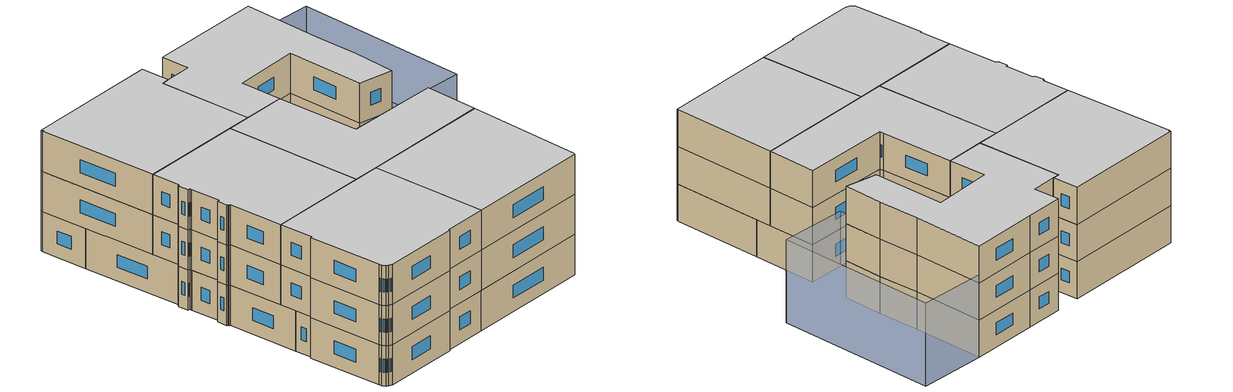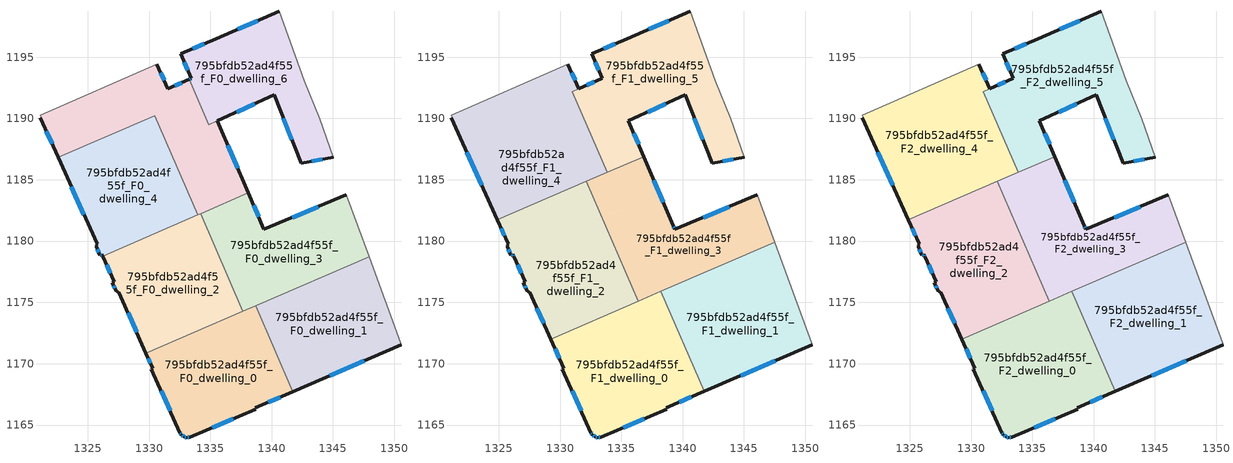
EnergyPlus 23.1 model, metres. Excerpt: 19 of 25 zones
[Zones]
795bfdb52ad4f55f_F0_dwelling_0
 floor ground (EU_floor_Construction): 1338.69,1174.73 1341.72,1167.72 1338.68,1166.41 1338.69,1166.28 1333.33,1163.99 1333.04,1163.98 1332.86,1164.04 1332.62,1164.22 1332.52,1164.38 1330.2,1169.57 1330.29,1169.63 1329.75,1170.85 z0
 wall outside (EU_wall_Construction): 1329.75,1170.85 1330.29,1169.63 1330.2,1169.57 1332.52,1164.38 1332.62,1164.22 1332.86,1164.04 1333.04,1163.98 1333.33,1163.99 1338.69,1166.28 1338.68,1166.41 1341.72,1167.72 z0:3
 wall to 795bfdb52ad4f55f_F0_dwelling_1 (EU_wall_Construction): 1341.72,1167.72 1338.69,1174.73 z0:3
 wall to 795bfdb52ad4f55f_F0_dwelling_2 (EU_wall_Construction): 1337.65,1174.28 1329.75,1170.85 z0:3
 wall to 795bfdb52ad4f55f_F0_dwelling_3 (EU_wall_Construction): 1338.69,1174.73 1337.65,1174.28 z0:3
 window (EU_Window_Construction): 1339.71,1166.86 1340.69,1167.28 / 1335.15,1164.77 1336.86,1165.5 / 1333.14,1163.98 1333.23,1163.99 / 1332.92,1164.02 1332.98,1164 / 1332.7,1164.16 1332.78,1164.1 / 1332.56,1164.32 1332.59,1164.27 / 1330.99,1167.8 1331.73,1166.14 / 1329.93,1170.44 1330.1,1170.04 z1.02:1.98
795bfdb52ad4f55f_F0_dwelling_1
 floor ground (EU_floor_Construction): 1347.94,1178.73 1350.54,1171.66 1350.55,1171.54 1341.72,1167.72 1338.69,1174.73 z0
 wall outside (EU_wall_Construction): 1341.72,1167.72 1350.55,1171.54 z0:3
 wall adiabatic (EU_wall_Construction): 1350.55,1171.54 1350.54,1171.66 1347.94,1178.73 z0:3
 wall to 795bfdb52ad4f55f_F0_dwelling_3 (EU_wall_Construction): 1347.94,1178.73 1338.69,1174.73 z0:3
 window (EU_Window_Construction): 1344.72,1169.02 1347.54,1170.24 z1.02:1.98
795bfdb52ad4f55f_F0_dwelling_2
 floor ground (EU_floor_Construction): 1334.2,1182.24 1337.65,1174.28 1329.75,1170.85 1327.54,1175.84 1327.44,1175.82 1327.39,1175.92 1327.32,1175.9 1327.01,1176.61 1327.15,1176.68 1326.22,1178.76 1326.21,1178.78 z0
 wall outside (EU_wall_Construction): 1326.21,1178.78 1326.22,1178.76 1327.15,1176.68 1327.01,1176.61 1327.32,1175.9 1327.39,1175.92 1327.44,1175.82 1327.54,1175.84 1329.75,1170.85 z0:3
 wall to 795bfdb52ad4f55f_F0_dwelling_3 (EU_wall_Construction): 1337.65,1174.28 1334.2,1182.24 z0:3
 wall to 795bfdb52ad4f55f_F0_dwelling_4 (EU_wall_Construction): 1333.98,1182.14 1326.21,1178.78 z0:3
 wall to 795bfdb52ad4f55f_F0_dwelling_5 (EU_wall_Construction): 1334.2,1182.24 1333.98,1182.14 z0:3
 window (EU_Window_Construction): 1327.11,1176.37 1327.21,1176.14 / 1326.53,1178.05 1326.83,1177.39 / 1328.29,1174.14 1328.99,1172.55 z1.02:1.98
795bfdb52ad4f55f_F0_dwelling_3
 floor ground (EU_floor_Construction): 1346.1,1183.76 1347.94,1178.73 1337.65,1174.28 1334.2,1182.24 1338.1,1183.93 1339.37,1180.97 z0
 wall outside (EU_wall_Construction): 1346.1,1183.76 1339.37,1180.97 1338.1,1183.93 z0:3
 wall adiabatic (EU_wall_Construction): 1347.94,1178.73 1346.1,1183.76 z0:3
 wall to 795bfdb52ad4f55f_F0_dwelling_5 (EU_wall_Construction): 1338.1,1183.93 1334.2,1182.24 z0:3
 window (EU_Window_Construction): 1343.81,1182.81 1341.66,1181.92 / 1338.94,1181.98 1338.53,1182.92 z1.02:1.98
795bfdb52ad4f55f_F0_dwelling_4
 floor ground (EU_floor_Construction): 1330.47,1190.23 1333.98,1182.14 1326.21,1178.78 1326.15,1178.92 1325.99,1178.86 1325.68,1179.57 1325.73,1179.6 1325.7,1179.72 1325.77,1179.77 1322.59,1186.82 z0
 wall outside (EU_wall_Construction): 1322.59,1186.82 1325.77,1179.77 1325.7,1179.72 1325.73,1179.6 1325.68,1179.57 1325.99,1178.86 1326.15,1178.92 1326.21,1178.78 z0:3
 wall to 795bfdb52ad4f55f_F0_dwelling_5 (EU_wall_Construction): 1333.98,1182.14 1330.47,1190.23 1322.59,1186.82 z0:3
 window (EU_Window_Construction): 1326.04,1178.88 1326.1,1178.89 / 1325.78,1179.33 1325.88,1179.1 / 1323.67,1184.42 1324.69,1182.17 z1.02:1.98
795bfdb52ad4f55f_F0_dwelling_5
 floor ground (EU_floor_Construction): 1333.26,1193.19 1334.87,1189.47 1335.57,1189.79 1338.1,1183.93 1333.98,1182.14 1330.47,1190.23 1322.59,1186.82 1321.13,1190.07 1321.2,1190.11 1321.11,1190.28 1330.65,1194.42 1331.52,1192.42 z0
 wall outside (EU_wall_Construction): 1321.13,1190.07 1322.59,1186.82 / 1333.26,1193.19 1331.52,1192.42 1330.65,1194.42 / 1338.1,1183.93 1335.57,1189.79 z0:3
 wall adiabatic (EU_wall_Construction): 1330.65,1194.42 1321.11,1190.28 1321.2,1190.11 1321.13,1190.07 z0:3
 wall to 795bfdb52ad4f55f_F0_dwelling_6 (EU_wall_Construction): 1335.57,1189.79 1334.87,1189.47 1333.26,1193.19 z0:3
 window (EU_Window_Construction): 1321.63,1188.96 1322.09,1187.92 / 1331.22,1193.1 1330.94,1193.74 / 1332.67,1192.93 1332.11,1192.68 / 1337.24,1185.92 1336.43,1187.8 z1.02:1.98
795bfdb52ad4f55f_F0_dwelling_6
 floor ground (EU_floor_Construction): 1340.62,1198.72 1342.68,1193.09 1343.93,1189.96 1345.02,1186.85 1342.4,1186.34 1340.19,1191.94 1334.87,1189.47 1333.26,1193.19 1333.43,1193.26 1332.59,1195.26 1335.48,1196.5 z0
 wall outside (EU_wall_Construction): 1340.62,1198.72 1335.48,1196.5 1332.59,1195.26 1333.43,1193.26 1333.26,1193.19 / 1335.58,1189.79 1340.19,1191.94 1342.4,1186.34 1345.02,1186.85 z0:3
 wall adiabatic (EU_wall_Construction): 1345.02,1186.85 1343.93,1189.96 1342.68,1193.09 1340.62,1198.72 z0:3
 window (EU_Window_Construction): 1333.37,1193.23 1333.32,1193.21 / 1332.87,1194.58 1333.14,1193.94 / 1334.5,1196.08 1333.57,1195.68 / 1338.87,1197.97 1337.23,1197.26 / 1343.29,1186.51 1344.13,1186.67 / 1340.94,1190.03 1341.65,1188.24 / 1337.15,1190.52 1338.62,1191.21 z1.02:1.98
795bfdb52ad4f55f_F1_dwelling_0
 floor to 795bfdb52ad4f55f_F0_dwelling_0 (EU_floor_Construction): 1338.69,1174.73 1341.72,1167.73 1338.68,1166.41 1338.69,1166.28 1333.33,1163.99 1333.04,1163.98 1332.86,1164.04 1332.62,1164.22 1332.52,1164.38 1330.2,1169.57 1330.29,1169.63 1329.75,1170.85 z3
 floor to 795bfdb52ad4f55f_F0_dwelling_2 (EU_floor_Construction): 1337.15,1175.44 1337.65,1174.28 1329.75,1170.85 1329.23,1172.01 z3
 floor to 795bfdb52ad4f55f_F0_dwelling_1 (EU_floor_Construction): 1338.71,1174.74 1341.75,1167.74 1341.72,1167.73 1338.69,1174.73 z3
 floor to 795bfdb52ad4f55f_F0_dwelling_3 (EU_floor_Construction): 1338.21,1175.9 1338.71,1174.74 1337.65,1174.28 1337.15,1175.44 z3
 wall outside (EU_wall_Construction): 1329.23,1172.01 1330.29,1169.63 1330.2,1169.57 1332.52,1164.38 1332.62,1164.22 1332.86,1164.04 1333.04,1163.98 1333.33,1163.99 1338.69,1166.28 1338.68,1166.41 1341.75,1167.74 z3:6
 wall to 795bfdb52ad4f55f_F1_dwelling_1 (EU_wall_Construction): 1341.75,1167.74 1338.21,1175.9 z3:6
 wall to 795bfdb52ad4f55f_F1_dwelling_2 (EU_wall_Construction): 1336.38,1175.1 1329.23,1172.01 z3:6
 wall to 795bfdb52ad4f55f_F1_dwelling_3 (EU_wall_Construction): 1338.21,1175.9 1336.38,1175.1 z3:6
 window (EU_Window_Construction): 1339.72,1166.86 1340.7,1167.28 / 1335.15,1164.77 1336.86,1165.5 / 1333.14,1163.98 1333.23,1163.99 / 1332.92,1164.02 1332.98,1164 / 1332.7,1164.16 1332.78,1164.1 / 1332.56,1164.32 1332.59,1164.27 / 1330.99,1167.8 1331.73,1166.14 / 1329.59,1171.2 1329.93,1170.44 z4.02:4.98
795bfdb52ad4f55f_F1_dwelling_1
 floor to 795bfdb52ad4f55f_F0_dwelling_1 (EU_floor_Construction): 1347.94,1178.73 1350.54,1171.66 1350.55,1171.54 1341.75,1167.74 1338.71,1174.74 z3
 floor to 795bfdb52ad4f55f_F0_dwelling_3 (EU_floor_Construction): 1347.51,1179.92 1347.94,1178.73 1338.71,1174.74 1338.21,1175.9 z3
 wall outside (EU_wall_Construction): 1341.75,1167.74 1350.55,1171.54 z3:6
 wall adiabatic (EU_wall_Construction): 1350.55,1171.54 1350.54,1171.66 1347.51,1179.92 z3:6
 wall to 795bfdb52ad4f55f_F1_dwelling_3 (EU_wall_Construction): 1347.51,1179.92 1338.21,1175.9 z3:6
 window (EU_Window_Construction): 1344.74,1169.03 1347.55,1170.25 z4.02:4.98
795bfdb52ad4f55f_F1_dwelling_2
 floor to 795bfdb52ad4f55f_F0_dwelling_2 (EU_floor_Construction): 1333.43,1181.91 1336.38,1175.1 1329.23,1172.01 1327.54,1175.84 1327.44,1175.82 1327.39,1175.92 1327.32,1175.9 1327.01,1176.61 1327.15,1176.68 1326.22,1178.76 1326.21,1178.78 z3
 floor to 795bfdb52ad4f55f_F0_dwelling_4 (EU_floor_Construction): 1332.15,1184.87 1333.43,1181.91 1326.21,1178.78 1326.15,1178.92 1325.99,1178.86 1325.68,1179.57 1325.73,1179.6 1325.7,1179.72 1325.77,1179.77 1324.89,1181.72 z3
 wall outside (EU_wall_Construction): 1324.89,1181.72 1325.77,1179.77 1325.7,1179.72 1325.73,1179.6 1325.68,1179.57 1325.99,1178.86 1326.15,1178.92 1326.22,1178.76 1327.15,1176.68 1327.01,1176.61 1327.32,1175.9 1327.39,1175.92 1327.44,1175.82 1327.54,1175.84 1329.23,1172.01 z3:6
 wall to 795bfdb52ad4f55f_F1_dwelling_3 (EU_wall_Construction): 1336.38,1175.1 1332.15,1184.87 z3:6
 wall to 795bfdb52ad4f55f_F1_dwelling_4 (EU_wall_Construction): 1332.15,1184.87 1324.89,1181.72 z3:6
 window (EU_Window_Construction): 1327.11,1176.37 1327.21,1176.14 / 1326.53,1178.05 1326.83,1177.39 / 1326.17,1178.86 1326.2,1178.81 / 1326.04,1178.88 1326.1,1178.89 / 1325.78,1179.33 1325.88,1179.1 / 1325.19,1181.06 1325.47,1180.43 / 1328.11,1174.54 1328.66,1173.31 z4.02:4.98
795bfdb52ad4f55f_F1_dwelling_3
 floor to 795bfdb52ad4f55f_F0_dwelling_3 (EU_floor_Construction): 1346.1,1183.76 1347.51,1179.92 1337.15,1175.44 1334.2,1182.24 1338.1,1183.93 1339.24,1181.26 1339.37,1180.97 z3
 floor to 795bfdb52ad4f55f_F0_dwelling_5 (EU_floor_Construction): 1336.82,1186.89 1338.1,1183.93 1333.98,1182.14 1332.69,1185.11 z3
 floor to 795bfdb52ad4f55f_F0_dwelling_2 (EU_floor_Construction): 1334.2,1182.24 1337.15,1175.44 1336.38,1175.1 1333.43,1181.91 z3
 floor to 795bfdb52ad4f55f_F0_dwelling_4 (EU_floor_Construction): 1332.69,1185.11 1333.98,1182.14 1333.43,1181.91 1332.15,1184.87 z3
 wall outside (EU_wall_Construction): 1346.1,1183.76 1339.37,1180.97 1339.24,1181.26 1336.82,1186.89 z3:6
 wall adiabatic (EU_wall_Construction): 1347.51,1179.92 1346.1,1183.76 z3:6
 wall to 795bfdb52ad4f55f_F1_dwelling_5 (EU_wall_Construction): 1336.82,1186.89 1333.84,1185.6 z3:6
 wall to 795bfdb52ad4f55f_F1_dwelling_4 (EU_wall_Construction): 1333.84,1185.6 1332.15,1184.87 z3:6
 window (EU_Window_Construction): 1338.42,1183.18 1337.65,1184.98 / 1339.33,1181.07 1339.29,1181.16 / 1343.81,1182.81 1341.66,1181.92 z4.02:4.98
795bfdb52ad4f55f_F1_dwelling_4
 floor to 795bfdb52ad4f55f_F0_dwelling_4 (EU_floor_Construction): 1330.47,1190.23 1332.69,1185.11 1324.89,1181.72 1322.59,1186.82 z3
 floor to 795bfdb52ad4f55f_F0_dwelling_5 (EU_floor_Construction): 1331.52,1192.42 1330.99,1192.19 1333.84,1185.6 1332.69,1185.11 1330.47,1190.23 1322.59,1186.82 1321.13,1190.07 1321.2,1190.11 1321.11,1190.28 1330.65,1194.42 z3
 wall outside (EU_wall_Construction): 1331.52,1192.42 1330.65,1194.42 / 1321.13,1190.07 1324.89,1181.72 z3:6
 wall to 795bfdb52ad4f55f_F1_dwelling_5 (EU_wall_Construction): 1333.84,1185.6 1330.99,1192.19 1331.52,1192.42 z3:6
 wall adiabatic (EU_wall_Construction): 1330.65,1194.42 1321.11,1190.28 1321.2,1190.11 1321.13,1190.07 z3:6
 window (EU_Window_Construction): 1331.22,1193.1 1330.94,1193.74 / 1322.41,1187.23 1323.61,1184.56 z4.02:4.98
795bfdb52ad4f55f_F1_dwelling_5
 floor to 795bfdb52ad4f55f_F0_dwelling_5 (EU_floor_Construction): 1333.26,1193.19 1334.87,1189.47 1335.57,1189.79 1336.82,1186.89 1333.84,1185.6 1330.99,1192.19 z3
 floor to 795bfdb52ad4f55f_F0_dwelling_6 (EU_floor_Construction): 1340.62,1198.72 1342.68,1193.09 1343.93,1189.96 1345.02,1186.85 1342.4,1186.34 1340.19,1191.94 1334.87,1189.47 1333.26,1193.19 1333.43,1193.26 1332.59,1195.26 1335.48,1196.5 z3
 wall outside (EU_wall_Construction): 1340.62,1198.72 1335.48,1196.5 1332.59,1195.26 1333.43,1193.26 1331.53,1192.43 / 1336.82,1186.89 1335.57,1189.79 1340.19,1191.94 1342.4,1186.34 1345.02,1186.85 z3:6
 wall adiabatic (EU_wall_Construction): 1345.02,1186.85 1343.93,1189.96 1342.68,1193.09 1340.62,1198.72 z3:6
 window (EU_Window_Construction): 1338.87,1197.97 1337.23,1197.26 / 1343.29,1186.51 1344.13,1186.67 / 1340.94,1190.03 1341.65,1188.24 / 1337.15,1190.52 1338.62,1191.21 / 1336.4,1187.88 1336,1188.81 / 1332.78,1192.98 1332.17,1192.71 / 1332.87,1194.58 1333.14,1193.94 / 1334.5,1196.08 1333.57,1195.68 z4.02:4.98
795bfdb52ad4f55f_F2_dwelling_0
 floor to 795bfdb52ad4f55f_F1_dwelling_0 (EU_floor_Construction): 1338.21,1175.9 1341.75,1167.74 1338.68,1166.41 1338.69,1166.28 1333.33,1163.99 1333.04,1163.98 1332.86,1164.04 1332.62,1164.22 1332.52,1164.38 1330.2,1169.57 1330.29,1169.63 1329.23,1172.01 z6
 wall outside (EU_wall_Construction): 1329.23,1172.01 1330.29,1169.63 1330.2,1169.57 1332.52,1164.38 1332.62,1164.22 1332.86,1164.04 1333.04,1163.98 1333.33,1163.99 1338.69,1166.28 1338.68,1166.41 1341.75,1167.74 z6:9
 wall to 795bfdb52ad4f55f_F2_dwelling_1 (EU_wall_Construction): 1341.75,1167.74 1338.21,1175.9 z6:9
 wall to 795bfdb52ad4f55f_F2_dwelling_2 (EU_wall_Construction): 1336.38,1175.1 1329.23,1172.01 z6:9
 wall to 795bfdb52ad4f55f_F2_dwelling_3 (EU_wall_Construction): 1338.21,1175.9 1336.38,1175.1 z6:9
 window (EU_Window_Construction): 1339.72,1166.86 1340.7,1167.28 / 1335.15,1164.77 1336.86,1165.5 / 1333.14,1163.98 1333.23,1163.99 / 1332.92,1164.02 1332.98,1164 / 1332.7,1164.16 1332.78,1164.1 / 1332.56,1164.32 1332.59,1164.27 / 1330.99,1167.8 1331.73,1166.14 / 1329.59,1171.2 1329.93,1170.44 z7.02:7.98
 ceiling to 795bfdb52ad4f55f_F3_dwelling_0 (EU_floor_Construction): 1341.75,1167.74 1338.21,1175.9 1329.23,1172.01 1330.29,1169.63 1330.2,1169.57 1332.52,1164.38 1332.62,1164.22 1332.86,1164.04 1333.04,1163.98 1333.33,1163.99 1338.69,1166.28 1338.68,1166.41 z9
795bfdb52ad4f55f_F2_dwelling_1
 floor to 795bfdb52ad4f55f_F1_dwelling_1 (EU_floor_Construction): 1347.51,1179.92 1350.54,1171.66 1350.55,1171.54 1341.75,1167.74 1338.21,1175.9 z6
 wall outside (EU_wall_Construction): 1341.75,1167.74 1350.55,1171.54 z6:9
 wall adiabatic (EU_wall_Construction): 1350.55,1171.54 1350.54,1171.66 1347.51,1179.92 z6:9
 wall to 795bfdb52ad4f55f_F2_dwelling_3 (EU_wall_Construction): 1347.51,1179.92 1338.21,1175.9 z6:9
 window (EU_Window_Construction): 1344.74,1169.03 1347.55,1170.25 z7.02:7.98
 ceiling to 795bfdb52ad4f55f_F3_dwelling_1 (EU_floor_Construction): 1350.55,1171.54 1350.54,1171.66 1347.51,1179.92 1338.21,1175.9 1341.75,1167.74 z9
795bfdb52ad4f55f_F2_dwelling_2
 floor to 795bfdb52ad4f55f_F1_dwelling_2 (EU_floor_Construction): 1332.15,1184.87 1336.38,1175.1 1329.23,1172.01 1327.54,1175.84 1327.44,1175.82 1327.39,1175.92 1327.32,1175.9 1327.01,1176.61 1327.15,1176.68 1326.22,1178.76 1326.15,1178.92 1325.99,1178.86 1325.68,1179.57 1325.73,1179.6 1325.7,1179.72 1325.77,1179.77 1324.89,1181.72 z6
 wall outside (EU_wall_Construction): 1324.89,1181.72 1325.77,1179.77 1325.7,1179.72 1325.73,1179.6 1325.68,1179.57 1325.99,1178.86 1326.15,1178.92 1326.22,1178.76 1327.15,1176.68 1327.01,1176.61 1327.32,1175.9 1327.39,1175.92 1327.44,1175.82 1327.54,1175.84 1329.23,1172.01 z6:9
 wall to 795bfdb52ad4f55f_F2_dwelling_3 (EU_wall_Construction): 1336.38,1175.1 1332.15,1184.87 z6:9
 wall to 795bfdb52ad4f55f_F2_dwelling_4 (EU_wall_Construction): 1332.15,1184.87 1324.89,1181.72 z6:9
 window (EU_Window_Construction): 1327.11,1176.37 1327.21,1176.14 / 1326.53,1178.05 1326.83,1177.39 / 1326.17,1178.86 1326.2,1178.81 / 1326.04,1178.88 1326.1,1178.89 / 1325.78,1179.33 1325.88,1179.1 / 1325.19,1181.06 1325.47,1180.43 / 1328.11,1174.54 1328.66,1173.31 z7.02:7.98
 ceiling to 795bfdb52ad4f55f_F3_dwelling_2 (EU_floor_Construction): 1336.38,1175.1 1332.15,1184.87 1324.89,1181.72 1325.77,1179.77 1325.7,1179.72 1325.73,1179.6 1325.68,1179.57 1325.99,1178.86 1326.15,1178.92 1326.22,1178.76 1327.15,1176.68 1327.01,1176.61 1327.32,1175.9 1327.39,1175.92 1327.44,1175.82 1327.54,1175.84 1329.23,1172.01 z9
795bfdb52ad4f55f_F2_dwelling_3
 floor to 795bfdb52ad4f55f_F1_dwelling_3 (EU_floor_Construction): 1346.1,1183.76 1347.51,1179.92 1336.38,1175.1 1332.15,1184.87 1336.82,1186.89 1339.24,1181.26 1339.37,1180.97 z6
 wall outside (EU_wall_Construction): 1346.1,1183.76 1339.37,1180.97 1339.24,1181.26 1336.82,1186.89 z6:9
 wall adiabatic (EU_wall_Construction): 1347.51,1179.92 1346.1,1183.76 z6:9
 wall to 795bfdb52ad4f55f_F2_dwelling_5 (EU_wall_Construction): 1336.82,1186.89 1333.84,1185.6 z6:9
 wall to 795bfdb52ad4f55f_F2_dwelling_4 (EU_wall_Construction): 1333.84,1185.6 1332.15,1184.87 z6:9
 window (EU_Window_Construction): 1338.42,1183.18 1337.65,1184.98 / 1339.33,1181.07 1339.29,1181.16 / 1343.81,1182.81 1341.66,1181.92 z7.02:7.98
 ceiling to 795bfdb52ad4f55f_F3_dwelling_3 (EU_floor_Construction): 1347.51,1179.92 1346.1,1183.76 1339.37,1180.97 1339.24,1181.26 1336.82,1186.89 1332.15,1184.87 1336.38,1175.1 z9
795bfdb52ad4f55f_F2_dwelling_4
 floor to 795bfdb52ad4f55f_F1_dwelling_4 (EU_floor_Construction): 1331.52,1192.42 1330.99,1192.19 1333.84,1185.6 1324.89,1181.72 1321.13,1190.07 1321.2,1190.11 1321.11,1190.28 1330.65,1194.42 z6
 wall outside (EU_wall_Construction): 1331.52,1192.42 1330.65,1194.42 / 1321.13,1190.07 1324.89,1181.72 z6:9
 wall to 795bfdb52ad4f55f_F2_dwelling_5 (EU_wall_Construction): 1333.84,1185.6 1330.99,1192.19 1331.52,1192.42 z6:9
 wall adiabatic (EU_wall_Construction): 1330.65,1194.42 1321.11,1190.28 1321.2,1190.11 1321.13,1190.07 z6:9
 window (EU_Window_Construction): 1331.22,1193.1 1330.94,1193.74 / 1322.41,1187.23 1323.61,1184.56 z7.02:7.98
 ceiling to 795bfdb52ad4f55f_F3_dwelling_4 (EU_floor_Construction): 1333.84,1185.6 1330.99,1192.19 1331.52,1192.42 1330.65,1194.42 1321.11,1190.28 1321.2,1190.11 1321.13,1190.07 1324.89,1181.72 z9
795bfdb52ad4f55f_F2_dwelling_5
 floor to 795bfdb52ad4f55f_F1_dwelling_5 (EU_floor_Construction): 1340.62,1198.72 1342.68,1193.09 1343.93,1189.96 1345.02,1186.85 1342.4,1186.34 1340.19,1191.94 1335.57,1189.79 1336.82,1186.89 1333.84,1185.6 1330.99,1192.19 1333.43,1193.26 1332.59,1195.26 1335.48,1196.5 z6
 wall outside (EU_wall_Construction): 1340.62,1198.72 1335.48,1196.5 1332.59,1195.26 1333.43,1193.26 1331.53,1192.43 / 1336.82,1186.89 1335.57,1189.79 1340.19,1191.94 1342.4,1186.34 1345.02,1186.85 z6:9
 wall adiabatic (EU_wall_Construction): 1345.02,1186.85 1343.93,1189.96 1342.68,1193.09 1340.62,1198.72 z6:9
 window (EU_Window_Construction): 1338.87,1197.97 1337.23,1197.26 / 1343.29,1186.51 1344.13,1186.67 / 1340.94,1190.03 1341.65,1188.24 / 1337.15,1190.52 1338.62,1191.21 / 1336.4,1187.88 1336,1188.81 / 1332.78,1192.98 1332.17,1192.71 / 1332.87,1194.58 1333.14,1193.94 / 1334.5,1196.08 1333.57,1195.68 z7.02:7.98
 ceiling to 795bfdb52ad4f55f_F3_dwelling_5 (EU_floor_Construction): 1345.02,1186.85 1343.93,1189.96 1342.68,1193.09 1340.62,1198.72 1335.48,1196.5 1332.59,1195.26 1333.43,1193.26 1330.99,1192.19 1333.84,1185.6 1336.82,1186.89 1335.57,1189.79 1340.19,1191.94 1342.4,1186.34 z9
shading: 1345.19,1186.21 1340.62,1198.72 / 1340.62,1198.72 1345.85,1200.63 / 1345.85,1200.63 1350.42,1188.12 / 1350.42,1188.12 1345.19,1186.21 z0:6.7
[Building]
EU S2 Campaign: North Axis=0; Terrain=City; Solar Distribution=FullExterior
[Site:Location]
Vienna: Latitude=48; Longitude=16.5; Time Zone=1; Elevation=183
[SizingPeriod:WeatherFileDays]
AnnualSizingPeriod: Begin Month=1; Begin Day of Month=1; End Month=12; End Day of Month=31; Day of Week for Start Day=Monday; Use Weather File Daylight Saving Period=No; Use Weather File Rain and Snow Indicators=No
[MATERIAL]
EU_InternalMass_Material: Roughness=MediumRough; Thickness=0.1; Conductivity=1; Density=1800; Specific Heat=900; Thermal Absorptance=0.9; Solar Absorptance=0.7; Visible Absorptance=0.7
[MATERIAL:NOMASS] Roughness=MediumRough; Thermal Absorptance=0.9; Solar Absorptance=0.7; Visible Absorptance=0.7
Name | Thermal Resistance
EU_wall_NoMass | 0.942466
EU_floor_NoMass | 0.66527
[WINDOWMATERIAL:SIMPLEGLAZINGSYSTEM]
EU_Window_SimpleGlazing: UFactor=2.03367; Solar Heat Gain Coefficient=0.65; Visible Transmittance=0.65
[CONSTRUCTION]
EU_wall_Construction: EU_wall_NoMass
EU_floor_Construction: EU_floor_NoMass
EU_Window_Construction: EU_Window_SimpleGlazing
EU_InternalMass_Construction: EU_InternalMass_Material
[ZONE] Type=1; Multiplier=1; Ceiling Height=autocalculate; Floor Area=autocalculate; Part of Total Floor Area=Yes
Name | Volume
795bfdb52ad4f55f_F0_dwelling_0 | 225.904
795bfdb52ad4f55f_F1_dwelling_0; 795bfdb52ad4f55f_F2_dwelling_0 | 263.55
795bfdb52ad4f55f_F0_dwelling_1 | 225.891
795bfdb52ad4f55f_F1_dwelling_1; 795bfdb52ad4f55f_F2_dwelling_1 | 263.532
795bfdb52ad4f55f_F0_dwelling_2 | 225.836
795bfdb52ad4f55f_F1_dwelling_2; 795bfdb52ad4f55f_F2_dwelling_2 | 251.322
795bfdb52ad4f55f_F0_dwelling_3 | 225.844
795bfdb52ad4f55f_F1_dwelling_3; 795bfdb52ad4f55f_F2_dwelling_3 | 251.305
795bfdb52ad4f55f_F0_dwelling_4 | 225.925
795bfdb52ad4f55f_F1_dwelling_4; 795bfdb52ad4f55f_F2_dwelling_4 | 279.513
795bfdb52ad4f55f_F0_dwelling_5 | 240.55
795bfdb52ad4f55f_F1_dwelling_5 | 271.973
795bfdb52ad4f55f_F2_dwelling_5 | 271.994
795bfdb52ad4f55f_F0_dwelling_6 | 211.225
[INTERNALMASS] Construction=EU_InternalMass_Construction
Name | Zone or ZoneList | Surface Area
795bfdb52ad4f55f_F0_dwelling_0_EU_InternalMass | 795bfdb52ad4f55f_F0_dwelling_0 | 75.3011
795bfdb52ad4f55f_F0_dwelling_1_EU_InternalMass | 795bfdb52ad4f55f_F0_dwelling_1 | 75.2998
795bfdb52ad4f55f_F0_dwelling_2_EU_InternalMass | 795bfdb52ad4f55f_F0_dwelling_2 | 75.2787
795bfdb52ad4f55f_F0_dwelling_3_EU_InternalMass | 795bfdb52ad4f55f_F0_dwelling_3 | 75.2833
795bfdb52ad4f55f_F0_dwelling_4_EU_InternalMass | 795bfdb52ad4f55f_F0_dwelling_4 | 75.3093
795bfdb52ad4f55f_F0_dwelling_5_EU_InternalMass | 795bfdb52ad4f55f_F0_dwelling_5 | 80.1826
795bfdb52ad4f55f_F0_dwelling_6_EU_InternalMass | 795bfdb52ad4f55f_F0_dwelling_6 | 70.4092
795bfdb52ad4f55f_F1_dwelling_0_EU_InternalMass | 795bfdb52ad4f55f_F1_dwelling_0 | 87.8501
795bfdb52ad4f55f_F1_dwelling_1_EU_InternalMass | 795bfdb52ad4f55f_F1_dwelling_1 | 87.8443
795bfdb52ad4f55f_F1_dwelling_2_EU_InternalMass | 795bfdb52ad4f55f_F1_dwelling_2 | 83.7744
795bfdb52ad4f55f_F1_dwelling_3_EU_InternalMass | 795bfdb52ad4f55f_F1_dwelling_3 | 83.7686
795bfdb52ad4f55f_F1_dwelling_4_EU_InternalMass | 795bfdb52ad4f55f_F1_dwelling_4 | 93.1719
795bfdb52ad4f55f_F1_dwelling_5_EU_InternalMass | 795bfdb52ad4f55f_F1_dwelling_5 | 90.6655
795bfdb52ad4f55f_F2_dwelling_0_EU_InternalMass | 795bfdb52ad4f55f_F2_dwelling_0 | 87.8501
795bfdb52ad4f55f_F2_dwelling_1_EU_InternalMass | 795bfdb52ad4f55f_F2_dwelling_1 | 87.8443
795bfdb52ad4f55f_F2_dwelling_2_EU_InternalMass | 795bfdb52ad4f55f_F2_dwelling_2 | 83.7744
795bfdb52ad4f55f_F2_dwelling_3_EU_InternalMass | 795bfdb52ad4f55f_F2_dwelling_3 | 83.7686
795bfdb52ad4f55f_F2_dwelling_4_EU_InternalMass | 795bfdb52ad4f55f_F2_dwelling_4 | 93.1719
795bfdb52ad4f55f_F2_dwelling_5_EU_InternalMass | 795bfdb52ad4f55f_F2_dwelling_5 | 90.6655
[OTHEREQUIPMENT] Fuel Type=Electricity; Design Level Calculation Method=Watts/Area; Power per Zone Floor Area=1; Fraction Latent=0; Fraction Radiant=0; Fraction Lost=0; Carbon Dioxide Generation Rate=0; EndUse Subcategory=EU_Step8_InternalGains
Name | Zone or ZoneList or Space or SpaceList | Schedule
EU_Step8_InternalGain_795bfdb52ad4f55f_F0_dwelling_0_f000 | 795bfdb52ad4f55f_F0_dwelling_0 | EU_Step8_GainSchedule_795bfdb52ad4f55f_F0_dwelling_0_f000
EU_Step8_InternalGain_795bfdb52ad4f55f_F0_dwelling_1_f000 | 795bfdb52ad4f55f_F0_dwelling_1 | EU_Step8_GainSchedule_795bfdb52ad4f55f_F0_dwelling_1_f000
EU_Step8_InternalGain_795bfdb52ad4f55f_F0_dwelling_2_f000 | 795bfdb52ad4f55f_F0_dwelling_2 | EU_Step8_GainSchedule_795bfdb52ad4f55f_F0_dwelling_2_f000
EU_Step8_InternalGain_795bfdb52ad4f55f_F0_dwelling_3_f000 | 795bfdb52ad4f55f_F0_dwelling_3 | EU_Step8_GainSchedule_795bfdb52ad4f55f_F0_dwelling_3_f000
EU_Step8_InternalGain_795bfdb52ad4f55f_F0_dwelling_4_f000 | 795bfdb52ad4f55f_F0_dwelling_4 | EU_Step8_GainSchedule_795bfdb52ad4f55f_F0_dwelling_4_f000
EU_Step8_InternalGain_795bfdb52ad4f55f_F0_dwelling_5_f000 | 795bfdb52ad4f55f_F0_dwelling_5 | EU_Step8_GainSchedule_795bfdb52ad4f55f_F0_dwelling_5_f000
EU_Step8_InternalGain_795bfdb52ad4f55f_F0_dwelling_6_f000 | 795bfdb52ad4f55f_F0_dwelling_6 | EU_Step8_GainSchedule_795bfdb52ad4f55f_F0_dwelling_6_f000
EU_Step8_InternalGain_795bfdb52ad4f55f_F1_dwelling_0_f000 | 795bfdb52ad4f55f_F1_dwelling_0 | EU_Step8_GainSchedule_795bfdb52ad4f55f_F1_dwelling_0_f000
EU_Step8_InternalGain_795bfdb52ad4f55f_F1_dwelling_1_f000 | 795bfdb52ad4f55f_F1_dwelling_1 | EU_Step8_GainSchedule_795bfdb52ad4f55f_F1_dwelling_1_f000
EU_Step8_InternalGain_795bfdb52ad4f55f_F1_dwelling_2_f000 | 795bfdb52ad4f55f_F1_dwelling_2 | EU_Step8_GainSchedule_795bfdb52ad4f55f_F1_dwelling_2_f000
EU_Step8_InternalGain_795bfdb52ad4f55f_F1_dwelling_3_f000 | 795bfdb52ad4f55f_F1_dwelling_3 | EU_Step8_GainSchedule_795bfdb52ad4f55f_F1_dwelling_3_f000
EU_Step8_InternalGain_795bfdb52ad4f55f_F1_dwelling_4_f000 | 795bfdb52ad4f55f_F1_dwelling_4 | EU_Step8_GainSchedule_795bfdb52ad4f55f_F1_dwelling_4_f000
EU_Step8_InternalGain_795bfdb52ad4f55f_F1_dwelling_5_f000 | 795bfdb52ad4f55f_F1_dwelling_5 | EU_Step8_GainSchedule_795bfdb52ad4f55f_F1_dwelling_5_f000
EU_Step8_InternalGain_795bfdb52ad4f55f_F2_dwelling_0_f000 | 795bfdb52ad4f55f_F2_dwelling_0 | EU_Step8_GainSchedule_795bfdb52ad4f55f_F2_dwelling_0_f000
EU_Step8_InternalGain_795bfdb52ad4f55f_F2_dwelling_1_f000 | 795bfdb52ad4f55f_F2_dwelling_1 | EU_Step8_GainSchedule_795bfdb52ad4f55f_F2_dwelling_1_f000
EU_Step8_InternalGain_795bfdb52ad4f55f_F2_dwelling_2_f000 | 795bfdb52ad4f55f_F2_dwelling_2 | EU_Step8_GainSchedule_795bfdb52ad4f55f_F2_dwelling_2_f000
EU_Step8_InternalGain_795bfdb52ad4f55f_F2_dwelling_3_f000 | 795bfdb52ad4f55f_F2_dwelling_3 | EU_Step8_GainSchedule_795bfdb52ad4f55f_F2_dwelling_3_f000
EU_Step8_InternalGain_795bfdb52ad4f55f_F2_dwelling_4_f000 | 795bfdb52ad4f55f_F2_dwelling_4 | EU_Step8_GainSchedule_795bfdb52ad4f55f_F2_dwelling_4_f000
EU_Step8_InternalGain_795bfdb52ad4f55f_F2_dwelling_5_f000 | 795bfdb52ad4f55f_F2_dwelling_5 | EU_Step8_GainSchedule_795bfdb52ad4f55f_F2_dwelling_5_f000
[ZONEVENTILATION:DESIGNFLOWRATE] Schedule=EU_AlwaysOn; Design Flow Rate Calculation Method=AirChanges/Hour; Air Changes per Hour=0.530523; Ventilation Type=Natural; Fan Pressure Rise=0; Fan Total Efficiency=1; Constant Term Coefficient=1; Temperature Term Coefficient=0; Velocity Term Coefficient=0; Velocity Squared Term Coefficient=0; Minimum Indoor Temperature=-100; Maximum Indoor Temperature=100; Delta Temperature=-100; Minimum Outdoor Temperature=-100; Maximum Outdoor Temperature=100; Maximum Wind Speed=40
Name | Zone or ZoneList or Space or SpaceList
EU_ConstantAir_795bfdb52ad4f55f_F0_dwelling_0 | 795bfdb52ad4f55f_F0_dwelling_0
EU_ConstantAir_795bfdb52ad4f55f_F0_dwelling_1 | 795bfdb52ad4f55f_F0_dwelling_1
EU_ConstantAir_795bfdb52ad4f55f_F0_dwelling_2 | 795bfdb52ad4f55f_F0_dwelling_2
EU_ConstantAir_795bfdb52ad4f55f_F0_dwelling_3 | 795bfdb52ad4f55f_F0_dwelling_3
EU_ConstantAir_795bfdb52ad4f55f_F0_dwelling_4 | 795bfdb52ad4f55f_F0_dwelling_4
EU_ConstantAir_795bfdb52ad4f55f_F0_dwelling_5 | 795bfdb52ad4f55f_F0_dwelling_5
EU_ConstantAir_795bfdb52ad4f55f_F0_dwelling_6 | 795bfdb52ad4f55f_F0_dwelling_6
EU_ConstantAir_795bfdb52ad4f55f_F1_dwelling_0 | 795bfdb52ad4f55f_F1_dwelling_0
EU_ConstantAir_795bfdb52ad4f55f_F1_dwelling_1 | 795bfdb52ad4f55f_F1_dwelling_1
EU_ConstantAir_795bfdb52ad4f55f_F1_dwelling_2 | 795bfdb52ad4f55f_F1_dwelling_2
EU_ConstantAir_795bfdb52ad4f55f_F1_dwelling_3 | 795bfdb52ad4f55f_F1_dwelling_3
EU_ConstantAir_795bfdb52ad4f55f_F1_dwelling_4 | 795bfdb52ad4f55f_F1_dwelling_4
EU_ConstantAir_795bfdb52ad4f55f_F1_dwelling_5 | 795bfdb52ad4f55f_F1_dwelling_5
EU_ConstantAir_795bfdb52ad4f55f_F2_dwelling_0 | 795bfdb52ad4f55f_F2_dwelling_0
EU_ConstantAir_795bfdb52ad4f55f_F2_dwelling_1 | 795bfdb52ad4f55f_F2_dwelling_1
EU_ConstantAir_795bfdb52ad4f55f_F2_dwelling_2 | 795bfdb52ad4f55f_F2_dwelling_2
EU_ConstantAir_795bfdb52ad4f55f_F2_dwelling_3 | 795bfdb52ad4f55f_F2_dwelling_3
EU_ConstantAir_795bfdb52ad4f55f_F2_dwelling_4 | 795bfdb52ad4f55f_F2_dwelling_4
EU_ConstantAir_795bfdb52ad4f55f_F2_dwelling_5 | 795bfdb52ad4f55f_F2_dwelling_5
[HVACTEMPLATE:THERMOSTAT] Constant Heating Setpoint=20; Constant Cooling Setpoint=50
EU_HeatOnly_795bfdb52ad4f55f_F0_dwelling_0; EU_HeatOnly_795bfdb52ad4f55f_F0_dwelling_1; EU_HeatOnly_795bfdb52ad4f55f_F0_dwelling_2; EU_HeatOnly_795bfdb52ad4f55f_F0_dwelling_3; EU_HeatOnly_795bfdb52ad4f55f_F0_dwelling_4; EU_HeatOnly_795bfdb52ad4f55f_F0_dwelling_5; EU_HeatOnly_795bfdb52ad4f55f_F0_dwelling_6; EU_HeatOnly_795bfdb52ad4f55f_F1_dwelling_0; EU_HeatOnly_795bfdb52ad4f55f_F1_dwelling_1; EU_HeatOnly_795bfdb52ad4f55f_F1_dwelling_2; EU_HeatOnly_795bfdb52ad4f55f_F1_dwelling_3; EU_HeatOnly_795bfdb52ad4f55f_F1_dwelling_4; EU_HeatOnly_795bfdb52ad4f55f_F1_dwelling_5; EU_HeatOnly_795bfdb52ad4f55f_F2_dwelling_0; EU_HeatOnly_795bfdb52ad4f55f_F2_dwelling_1; EU_HeatOnly_795bfdb52ad4f55f_F2_dwelling_2; EU_HeatOnly_795bfdb52ad4f55f_F2_dwelling_3; EU_HeatOnly_795bfdb52ad4f55f_F2_dwelling_4; EU_HeatOnly_795bfdb52ad4f55f_F2_dwelling_5; EU_HeatOnly_795bfdb52ad4f55f_F3_dwelling_0; EU_HeatOnly_795bfdb52ad4f55f_F3_dwelling_1; EU_HeatOnly_795bfdb52ad4f55f_F3_dwelling_2; EU_HeatOnly_795bfdb52ad4f55f_F3_dwelling_3; EU_HeatOnly_795bfdb52ad4f55f_F3_dwelling_4; EU_HeatOnly_795bfdb52ad4f55f_F3_dwelling_5
[HVACTEMPLATE:ZONE:IDEALLOADSAIRSYSTEM] System Availability Schedule=EU_AlwaysOn; Maximum Heating Supply Air Temperature=50; Minimum Cooling Supply Air Temperature=13; Maximum Heating Supply Air Humidity Ratio=0.0156; Minimum Cooling Supply Air Humidity Ratio=0.0077; Heating Limit=NoLimit; Cooling Limit=NoLimit; Heating Availability Schedule=EU_AlwaysOn; Cooling Availability Schedule=EU_CoolingOff; Dehumidification Control Type=ConstantSensibleHeatRatio; Cooling Sensible Heat Ratio=0.7; Dehumidification Setpoint=60; Humidification Control Type=None; Humidification Setpoint=30; Outdoor Air Method=None; Outdoor Air Flow Rate per Person=0.00944; Outdoor Air Flow Rate per Zone Floor Area=0; Outdoor Air Flow Rate per Zone=0; Demand Controlled Ventilation Type=None; Outdoor Air Economizer Type=NoEconomizer; Heat Recovery Type=None; Sensible Heat Recovery Effectiveness=0.7; Latent Heat Recovery Effectiveness=0.65
Name | Template Thermostat
795bfdb52ad4f55f_F0_dwelling_0 | EU_HeatOnly_795bfdb52ad4f55f_F0_dwelling_0
795bfdb52ad4f55f_F0_dwelling_1 | EU_HeatOnly_795bfdb52ad4f55f_F0_dwelling_1
795bfdb52ad4f55f_F0_dwelling_2 | EU_HeatOnly_795bfdb52ad4f55f_F0_dwelling_2
795bfdb52ad4f55f_F0_dwelling_3 | EU_HeatOnly_795bfdb52ad4f55f_F0_dwelling_3
795bfdb52ad4f55f_F0_dwelling_4 | EU_HeatOnly_795bfdb52ad4f55f_F0_dwelling_4
795bfdb52ad4f55f_F0_dwelling_5 | EU_HeatOnly_795bfdb52ad4f55f_F0_dwelling_5
795bfdb52ad4f55f_F0_dwelling_6 | EU_HeatOnly_795bfdb52ad4f55f_F0_dwelling_6
795bfdb52ad4f55f_F1_dwelling_0 | EU_HeatOnly_795bfdb52ad4f55f_F1_dwelling_0
795bfdb52ad4f55f_F1_dwelling_1 | EU_HeatOnly_795bfdb52ad4f55f_F1_dwelling_1
795bfdb52ad4f55f_F1_dwelling_2 | EU_HeatOnly_795bfdb52ad4f55f_F1_dwelling_2
795bfdb52ad4f55f_F1_dwelling_3 | EU_HeatOnly_795bfdb52ad4f55f_F1_dwelling_3
795bfdb52ad4f55f_F1_dwelling_4 | EU_HeatOnly_795bfdb52ad4f55f_F1_dwelling_4
795bfdb52ad4f55f_F1_dwelling_5 | EU_HeatOnly_795bfdb52ad4f55f_F1_dwelling_5
795bfdb52ad4f55f_F2_dwelling_0 | EU_HeatOnly_795bfdb52ad4f55f_F2_dwelling_0
795bfdb52ad4f55f_F2_dwelling_1 | EU_HeatOnly_795bfdb52ad4f55f_F2_dwelling_1
795bfdb52ad4f55f_F2_dwelling_2 | EU_HeatOnly_795bfdb52ad4f55f_F2_dwelling_2
795bfdb52ad4f55f_F2_dwelling_3 | EU_HeatOnly_795bfdb52ad4f55f_F2_dwelling_3
795bfdb52ad4f55f_F2_dwelling_4 | EU_HeatOnly_795bfdb52ad4f55f_F2_dwelling_4
795bfdb52ad4f55f_F2_dwelling_5 | EU_HeatOnly_795bfdb52ad4f55f_F2_dwelling_5
[SIZING:ZONE] Zone Cooling Design Supply Air Temperature Input Method=SupplyAirTemperature; Zone Cooling Design Supply Air Temperature=13; Zone Heating Design Supply Air Temperature Input Method=SupplyAirTemperature; Zone Heating Design Supply Air Temperature=50; Zone Cooling Design Supply Air Humidity Ratio=0.008; Zone Heating Design Supply Air Humidity Ratio=0.008; Cooling Design Air Flow Method=DesignDay; Cooling Design Air Flow Rate=0; Cooling Minimum Air Flow per Zone Floor Area=0.000762; Cooling Minimum Air Flow=0; Cooling Minimum Air Flow Fraction=0.2; Heating Design Air Flow Method=DesignDay; Heating Design Air Flow Rate=0; Heating Maximum Air Flow per Zone Floor Area=0.002032; Heating Maximum Air Flow=0.141576; Heating Maximum Air Flow Fraction=0.3; Account for Dedicated Outdoor Air System=No; Dedicated Outdoor Air System Control Strategy=NeutralSupplyAir; Dedicated Outdoor Air Low Setpoint Temperature for Design=autosize; Dedicated Outdoor Air High Setpoint Temperature for Design=autosize; Zone Load Sizing Method=Sensible Load Only No Latent Load; Zone Latent Cooling Design Supply Air Humidity Ratio Input Method=HumidityRatioDifference; Zone Cooling Design Supply Air Humidity Ratio Difference=0.005; Zone Latent Heating Design Supply Air Humidity Ratio Input Method=HumidityRatioDifference; Zone Humidification Design Supply Air Humidity Ratio Difference=0.005
795bfdb52ad4f55f_F0_dwelling_0; 795bfdb52ad4f55f_F0_dwelling_1; 795bfdb52ad4f55f_F0_dwelling_2; 795bfdb52ad4f55f_F0_dwelling_3; 795bfdb52ad4f55f_F0_dwelling_4; 795bfdb52ad4f55f_F0_dwelling_5; 795bfdb52ad4f55f_F0_dwelling_6; 795bfdb52ad4f55f_F1_dwelling_0; 795bfdb52ad4f55f_F1_dwelling_1; 795bfdb52ad4f55f_F1_dwelling_2; 795bfdb52ad4f55f_F1_dwelling_3; 795bfdb52ad4f55f_F1_dwelling_4; 795bfdb52ad4f55f_F1_dwelling_5; 795bfdb52ad4f55f_F2_dwelling_0; 795bfdb52ad4f55f_F2_dwelling_1; 795bfdb52ad4f55f_F2_dwelling_2; 795bfdb52ad4f55f_F2_dwelling_3; 795bfdb52ad4f55f_F2_dwelling_4; 795bfdb52ad4f55f_F2_dwelling_5
[SCHEDULE:CONSTANT]
Name | Hourly Value
EU_AlwaysOn | 1
EU_CoolingOff | 0
[SCHEDULE:FILE] Column Number=1; Rows to Skip at Top=0; Number of Hours of Data=8760; Column Separator=Comma; Interpolate to Timestep=No; Minutes per Item=60; Adjust Schedule for Daylight Savings=Yes
Name | File
EU_Step8_GainSchedule_795bfdb52ad4f55f_F0_dwelling_0_f000 | ../../schedules/795bfdb52ad4f55f/795bfdb52ad4f55f_F0_dwelling_0_f000_gain.csv
EU_Step8_GainSchedule_795bfdb52ad4f55f_F0_dwelling_1_f000 | ../../schedules/795bfdb52ad4f55f/795bfdb52ad4f55f_F0_dwelling_1_f000_gain.csv
EU_Step8_GainSchedule_795bfdb52ad4f55f_F0_dwelling_2_f000 | ../../schedules/795bfdb52ad4f55f/795bfdb52ad4f55f_F0_dwelling_2_f000_gain.csv
EU_Step8_GainSchedule_795bfdb52ad4f55f_F0_dwelling_3_f000 | ../../schedules/795bfdb52ad4f55f/795bfdb52ad4f55f_F0_dwelling_3_f000_gain.csv
EU_Step8_GainSchedule_795bfdb52ad4f55f_F0_dwelling_4_f000 | ../../schedules/795bfdb52ad4f55f/795bfdb52ad4f55f_F0_dwelling_4_f000_gain.csv
EU_Step8_GainSchedule_795bfdb52ad4f55f_F0_dwelling_5_f000 | ../../schedules/795bfdb52ad4f55f/795bfdb52ad4f55f_F0_dwelling_5_f000_gain.csv
EU_Step8_GainSchedule_795bfdb52ad4f55f_F0_dwelling_6_f000 | ../../schedules/795bfdb52ad4f55f/795bfdb52ad4f55f_F0_dwelling_6_f000_gain.csv
EU_Step8_GainSchedule_795bfdb52ad4f55f_F1_dwelling_0_f000 | ../../schedules/795bfdb52ad4f55f/795bfdb52ad4f55f_F1_dwelling_0_f000_gain.csv
EU_Step8_GainSchedule_795bfdb52ad4f55f_F1_dwelling_1_f000 | ../../schedules/795bfdb52ad4f55f/795bfdb52ad4f55f_F1_dwelling_1_f000_gain.csv
EU_Step8_GainSchedule_795bfdb52ad4f55f_F1_dwelling_2_f000 | ../../schedules/795bfdb52ad4f55f/795bfdb52ad4f55f_F1_dwelling_2_f000_gain.csv
EU_Step8_GainSchedule_795bfdb52ad4f55f_F1_dwelling_3_f000 | ../../schedules/795bfdb52ad4f55f/795bfdb52ad4f55f_F1_dwelling_3_f000_gain.csv
EU_Step8_GainSchedule_795bfdb52ad4f55f_F1_dwelling_4_f000 | ../../schedules/795bfdb52ad4f55f/795bfdb52ad4f55f_F1_dwelling_4_f000_gain.csv
EU_Step8_GainSchedule_795bfdb52ad4f55f_F1_dwelling_5_f000 | ../../schedules/795bfdb52ad4f55f/795bfdb52ad4f55f_F1_dwelling_5_f000_gain.csv
EU_Step8_GainSchedule_795bfdb52ad4f55f_F2_dwelling_0_f000 | ../../schedules/795bfdb52ad4f55f/795bfdb52ad4f55f_F2_dwelling_0_f000_gain.csv
EU_Step8_GainSchedule_795bfdb52ad4f55f_F2_dwelling_1_f000 | ../../schedules/795bfdb52ad4f55f/795bfdb52ad4f55f_F2_dwelling_1_f000_gain.csv
EU_Step8_GainSchedule_795bfdb52ad4f55f_F2_dwelling_2_f000 | ../../schedules/795bfdb52ad4f55f/795bfdb52ad4f55f_F2_dwelling_2_f000_gain.csv
EU_Step8_GainSchedule_795bfdb52ad4f55f_F2_dwelling_3_f000 | ../../schedules/795bfdb52ad4f55f/795bfdb52ad4f55f_F2_dwelling_3_f000_gain.csv
EU_Step8_GainSchedule_795bfdb52ad4f55f_F2_dwelling_4_f000 | ../../schedules/795bfdb52ad4f55f/795bfdb52ad4f55f_F2_dwelling_4_f000_gain.csv
EU_Step8_GainSchedule_795bfdb52ad4f55f_F2_dwelling_5_f000 | ../../schedules/795bfdb52ad4f55f/795bfdb52ad4f55f_F2_dwelling_5_f000_gain.csv
